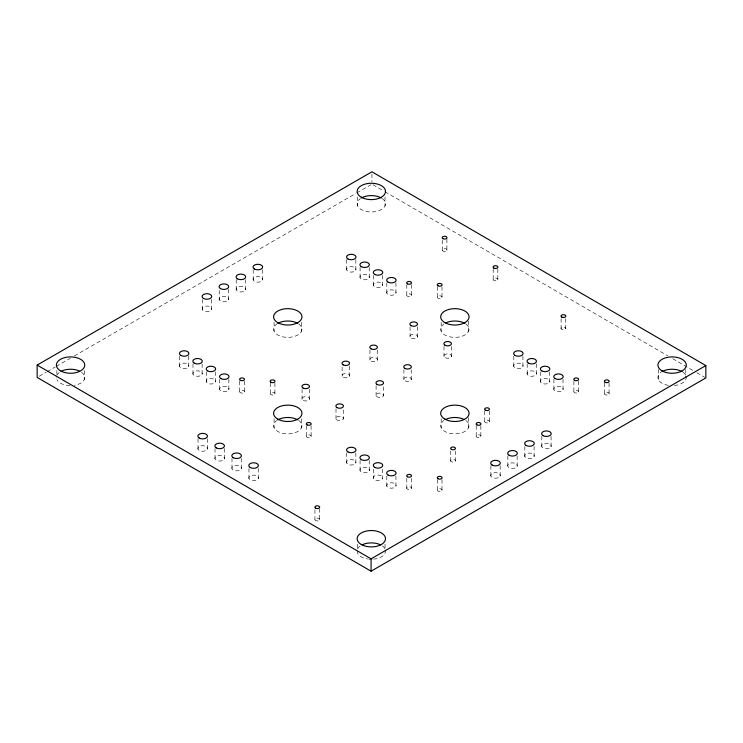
<?xml version="1.0" encoding="UTF-8"?>
<svg xmlns="http://www.w3.org/2000/svg" width="743" height="743" viewBox="0 0 743 743"><rect width="100%" height="100%" fill="white"/><g stroke="black" fill="none" stroke-linecap="round" stroke-linejoin="round"><path stroke-width="0.56" stroke-dasharray="3.71 2.79" d="M39.156 376.264L46.196 372.206M47.199 371.621L55.242 366.977M56.254 366.401L70.325 358.275M74.346 355.953L355.841 193.44M356.844 192.855L370.915 184.728M372.93 184.728L383.955 191.127M384.958 191.713L667.743 355.804M672.759 358.72L692.81 370.358M696.823 372.68L704.847 377.342M685.789 369.447L685.789 377.305M658.4 369.447L658.4 379.552M609.074 383.174L609.074 393.994A2.396 1.384 0 0 1 605.062 394.617A2.396 1.384 0 0 1 606.139 392.295A2.396 1.384 0 0 1 609.074 393.994M604.44 383.174L604.44 393.994M578.518 381.205L578.518 392.035A2.396 1.384 0 0 1 574.506 392.648A2.396 1.384 0 0 1 575.584 390.335A2.396 1.384 0 0 1 578.518 392.035M573.884 381.205L573.884 392.035M565.739 318.682L565.739 328.777A2.396 1.384 0 0 1 561.717 329.4A2.396 1.384 0 0 1 562.795 327.087A2.396 1.384 0 0 1 565.739 328.777M563.036 379.32L563.036 389.713A4.727 2.731 0 0 1 555.132 390.939A4.727 2.731 0 0 1 557.25 386.369A4.727 2.731 0 0 1 563.036 389.713M561.095 318.682L561.095 328.777M553.906 379.32L553.906 389.713M551.074 436.336L551.074 446.757A4.802 2.768 0 0 1 543.04 448.001A4.802 2.768 0 0 1 545.195 443.357A4.802 2.768 0 0 1 551.074 446.757M549.671 371.89L549.671 381.995A4.727 2.731 0 0 1 541.758 383.221A4.727 2.731 0 0 1 543.876 378.651A4.727 2.731 0 0 1 549.671 381.995M541.805 436.336L541.805 446.757M540.542 371.89L540.542 381.995M536.297 363.884L536.297 374.277A4.727 2.731 0 0 1 528.394 375.503A4.727 2.731 0 0 1 530.511 370.933A4.727 2.731 0 0 1 536.297 374.277M534.106 446.45L534.106 456.555A4.802 2.768 0 0 1 526.072 457.799A4.802 2.768 0 0 1 528.217 453.165A4.802 2.768 0 0 1 534.106 456.555M527.168 363.884L527.168 374.277M524.827 446.45L524.827 456.555M522.933 356.166L522.933 366.559A4.727 2.731 0 0 1 515.029 367.785A4.727 2.731 0 0 1 517.147 363.216A4.727 2.731 0 0 1 522.933 366.559M517.128 455.942L517.128 466.353A4.802 2.768 0 0 1 509.094 467.598A4.802 2.768 0 0 1 511.24 462.963A4.802 2.768 0 0 1 517.128 466.353M513.803 356.166L513.803 366.559M507.85 455.942L507.85 466.353M500.15 465.74L500.15 476.161A4.802 2.768 0 0 1 492.117 477.405A4.802 2.768 0 0 1 494.271 472.762A4.802 2.768 0 0 1 500.15 476.161M497.829 268.957L497.829 279.777A2.396 1.384 0 0 1 493.816 280.399A2.396 1.384 0 0 1 494.894 278.077A2.396 1.384 0 0 1 497.829 279.777M493.194 268.957L493.194 279.777M490.872 465.74L490.872 476.161M489.34 411.074L489.34 421.894A2.396 1.384 0 0 1 485.328 422.516A2.396 1.384 0 0 1 486.405 420.194A2.396 1.384 0 0 1 489.34 421.894M484.705 411.074L484.705 421.894M480.851 425.776L480.851 436.596A2.396 1.384 0 0 1 476.839 437.218A2.396 1.384 0 0 1 477.916 434.896A2.396 1.384 0 0 1 480.851 436.596M476.217 425.776L476.217 436.596M468.573 321.208L468.573 331.313M468.573 417.677L468.573 427.782M455.385 450.992L455.385 461.097A2.396 1.384 0 0 1 451.373 461.719A2.396 1.384 0 0 1 452.45 459.397A2.396 1.384 0 0 1 455.385 461.097M451.307 346.507L451.307 356.612A3.78 2.183 0 0 1 444.983 357.597A3.78 2.183 0 0 1 446.673 353.947A3.78 2.183 0 0 1 451.307 356.612M450.75 450.992L450.75 461.097M446.905 239.144L446.905 250.372A2.396 1.384 0 0 1 442.884 250.995A2.396 1.384 0 0 1 443.961 248.673A2.396 1.384 0 0 1 446.905 250.372M444.008 346.507L444.008 356.612M442.261 240.268L442.261 250.372M441.992 286.705L441.992 297.525A2.396 1.384 0 0 1 437.971 298.147A2.396 1.384 0 0 1 439.048 295.825A2.396 1.384 0 0 1 441.992 297.525M441.992 479.634L441.992 490.464A2.396 1.384 0 0 1 437.971 491.077A2.396 1.384 0 0 1 439.048 488.764A2.396 1.384 0 0 1 441.992 490.464M441.184 322.332L441.184 331.313M441.184 418.801L441.184 427.782M437.348 286.705L437.348 297.525M437.348 479.634L437.348 490.464M417.352 326.901L417.352 337.016A3.78 2.183 0 0 1 411.028 337.991A3.78 2.183 0 0 1 412.727 334.341A3.78 2.183 0 0 1 417.352 337.016M411.427 284.745L411.427 295.565A2.396 1.384 0 0 1 407.415 296.188A2.396 1.384 0 0 1 408.492 293.866A2.396 1.384 0 0 1 411.427 295.565M411.427 478.399L411.427 488.495A2.396 1.384 0 0 1 407.415 489.117A2.396 1.384 0 0 1 408.492 486.804A2.396 1.384 0 0 1 411.427 488.495M411.204 369.661L411.204 379.766A3.78 2.183 0 0 1 404.879 380.75A3.78 2.183 0 0 1 406.579 377.091A3.78 2.183 0 0 1 411.204 379.766M410.052 326.901L410.052 337.016M406.792 284.745L406.792 295.565M406.792 478.399L406.792 488.495M403.904 369.661L403.904 379.766M395.945 282.851L395.945 293.244A4.727 2.731 0 0 1 388.041 294.469A4.727 2.731 0 0 1 390.159 289.9A4.727 2.731 0 0 1 395.945 293.244M395.945 476.077L395.945 486.182A4.727 2.731 0 0 1 388.041 487.399A4.727 2.731 0 0 1 390.159 482.839A4.727 2.731 0 0 1 395.945 486.182M386.815 282.851L386.815 293.244M386.815 476.077L386.815 486.182M385.023 196.923L385.023 205.904M385.023 544.21L385.023 550.944M383.407 386.834L383.407 395.824A3.78 2.183 0 0 1 377.082 396.799A3.78 2.183 0 0 1 378.772 393.149A3.78 2.183 0 0 1 383.407 395.824M382.58 275.421L382.58 285.526A4.727 2.731 0 0 1 374.667 286.752A4.727 2.731 0 0 1 376.794 282.182A4.727 2.731 0 0 1 382.58 285.526M382.58 469.195L382.58 478.464A4.727 2.731 0 0 1 374.667 479.69A4.727 2.731 0 0 1 376.794 475.121A4.727 2.731 0 0 1 382.58 478.464M377.258 350.055L377.258 360.169A3.78 2.183 0 0 1 370.924 361.144A3.78 2.183 0 0 1 372.624 357.494A3.78 2.183 0 0 1 377.258 360.169M376.097 385.71L376.097 395.824M373.45 275.421L373.45 285.526M373.45 469.195L373.45 478.464M371.927 174.048L371.927 181.905M369.949 350.055L369.949 360.169M369.215 267.415L369.215 277.808A4.727 2.731 0 0 1 361.302 279.034A4.727 2.731 0 0 1 363.42 274.464A4.727 2.731 0 0 1 369.215 277.808M369.215 460.354L369.215 470.746A4.727 2.731 0 0 1 361.302 471.972A4.727 2.731 0 0 1 363.42 467.403A4.727 2.731 0 0 1 369.215 470.746M360.076 267.415L360.076 277.808M360.076 460.354L360.076 470.746M357.634 196.923L357.634 205.904M357.634 544.21L357.634 553.191A14.182 8.182 0 0 0 367.664 558.977M355.841 259.697L355.841 270.09A4.727 2.731 0 0 1 347.938 271.316A4.727 2.731 0 0 1 350.055 266.746A4.727 2.731 0 0 1 355.841 270.09M355.841 452.924L355.841 463.028A4.727 2.731 0 0 1 347.938 464.254A4.727 2.731 0 0 1 350.055 459.685A4.727 2.731 0 0 1 355.841 463.028M349.451 366.104L349.451 376.218A3.78 2.183 0 0 1 343.127 377.193A3.78 2.183 0 0 1 344.817 373.543A3.78 2.183 0 0 1 349.451 376.218M346.712 259.697L346.712 270.09M346.712 452.924L346.712 463.028M343.303 409.987L343.303 418.978A3.78 2.183 0 0 1 336.978 419.953A3.78 2.183 0 0 1 338.669 416.303A3.78 2.183 0 0 1 343.303 418.978M342.142 367.228L342.142 376.218M335.994 408.864L335.994 418.978M319.583 508.676L319.583 519.905A2.396 1.384 0 0 1 315.561 520.527A2.396 1.384 0 0 1 316.639 518.205A2.396 1.384 0 0 1 319.583 519.905M314.939 509.8L314.939 519.905M311.094 425.776L311.094 436.596A2.396 1.384 0 0 1 307.073 437.218A2.396 1.384 0 0 1 308.15 434.896A2.396 1.384 0 0 1 311.094 436.596M309.348 389.258L309.348 399.372A3.78 2.183 0 0 1 303.023 400.347A3.78 2.183 0 0 1 304.714 396.697A3.78 2.183 0 0 1 309.348 399.372M306.45 425.776L306.45 436.596M302.048 389.258L302.048 399.372M301.482 322.332L301.482 331.313M301.482 418.801L301.482 427.782M274.901 383.174L274.901 393.994A2.396 1.384 0 0 1 270.879 394.617A2.396 1.384 0 0 1 271.957 392.295A2.396 1.384 0 0 1 274.901 393.994M274.093 322.332L274.093 331.313M274.093 418.801L274.093 427.782M270.257 383.174L270.257 393.994M262.483 269.718L262.483 280.139A4.802 2.768 0 0 1 254.45 281.374A4.802 2.768 0 0 1 256.595 276.74A4.802 2.768 0 0 1 262.483 280.139M258.239 468.508L258.239 478.613A4.802 2.768 0 0 1 250.205 479.848A4.802 2.768 0 0 1 252.36 475.214A4.802 2.768 0 0 1 258.239 478.613M253.205 269.718L253.205 280.139M248.961 468.508L248.961 478.613M245.506 279.517L245.506 289.937A4.802 2.768 0 0 1 237.472 291.182A4.802 2.768 0 0 1 239.627 286.538A4.802 2.768 0 0 1 245.506 289.937M244.345 381.205L244.345 392.035A2.396 1.384 0 0 1 240.323 392.648A2.396 1.384 0 0 1 241.401 390.335A2.396 1.384 0 0 1 244.345 392.035M241.261 458.394L241.261 468.805A4.802 2.768 0 0 1 233.228 470.05A4.802 2.768 0 0 1 235.382 465.415A4.802 2.768 0 0 1 241.261 468.805M239.701 381.205L239.701 392.035M236.228 279.517L236.228 289.937M231.983 458.394L231.983 468.805M228.853 379.32L228.853 389.713A4.727 2.731 0 0 1 220.95 390.939A4.727 2.731 0 0 1 223.067 386.369A4.727 2.731 0 0 1 228.853 389.713M228.528 289.324L228.528 299.735A4.802 2.768 0 0 1 220.495 300.98A4.802 2.768 0 0 1 222.649 296.346A4.802 2.768 0 0 1 228.528 299.735M224.284 448.596L224.284 459.007A4.802 2.768 0 0 1 216.25 460.251A4.802 2.768 0 0 1 218.405 455.608A4.802 2.768 0 0 1 224.284 459.007M219.724 379.32L219.724 389.713M219.25 290.448L219.25 299.735M215.489 371.89L215.489 381.995A4.727 2.731 0 0 1 207.585 383.221A4.727 2.731 0 0 1 209.702 378.651A4.727 2.731 0 0 1 215.489 381.995M215.006 448.596L215.006 459.007M211.551 299.438L211.551 309.534A4.802 2.768 0 0 1 203.517 310.778A4.802 2.768 0 0 1 205.672 306.144A4.802 2.768 0 0 1 211.551 309.534M207.306 438.788L207.306 449.209A4.802 2.768 0 0 1 199.273 450.444A4.802 2.768 0 0 1 201.427 445.809A4.802 2.768 0 0 1 207.306 449.209M206.359 371.89L206.359 381.995M202.272 299.438L202.272 309.534M202.124 363.884L202.124 374.277A4.727 2.731 0 0 1 194.211 375.503A4.727 2.731 0 0 1 196.328 370.933A4.727 2.731 0 0 1 202.124 374.277M198.028 438.788L198.028 449.209M192.994 363.884L192.994 374.277M188.75 356.166L188.75 366.559A4.727 2.731 0 0 1 180.846 367.785A4.727 2.731 0 0 1 182.964 363.216A4.727 2.731 0 0 1 188.75 366.559M179.62 356.166L179.62 366.559M84.265 370.571L84.265 379.552M56.877 370.571L56.877 377.305M465.87 420.501A14.182 8.182 0 0 1 464.551 431.646A14.182 8.182 0 0 1 445.196 431.646A14.182 8.182 0 0 1 443.877 420.501M465.87 324.032A14.182 8.182 0 0 1 464.551 335.177A14.182 8.182 0 0 1 445.196 335.177A14.182 8.182 0 0 1 443.877 324.032M298.779 324.032A14.182 8.182 0 0 1 297.46 335.177A14.182 8.182 0 0 1 278.105 335.177A14.182 8.182 0 0 1 276.786 324.032M298.779 420.501A14.182 8.182 0 0 1 297.46 431.646A14.182 8.182 0 0 1 278.105 431.646A14.182 8.182 0 0 1 276.786 420.501M385.385 549.987A14.182 8.182 0 0 1 372.949 559.2M371.871 559.256A14.182 8.182 0 0 1 368.667 559.107M357.634 548.956A14.182 8.182 0 0 1 360.336 545.91M382.329 545.91A14.182 8.182 0 0 1 385.023 548.956M686.142 376.339A14.182 8.182 0 0 1 673.706 385.561M668.421 385.338A14.182 8.182 0 0 1 661.094 372.262M683.086 372.262A14.182 8.182 0 0 1 685.789 375.308M382.329 198.622A14.182 8.182 0 0 1 381.01 209.767A14.182 8.182 0 0 1 361.655 209.767A14.182 8.182 0 0 1 360.336 198.622M81.563 372.262A14.182 8.182 0 0 1 74.235 385.338M70.028 385.608A14.182 8.182 0 0 1 56.877 379.552M56.877 375.308A14.182 8.182 0 0 1 59.57 372.262"/><path stroke-width="1.11" d="M37.15 365.082L371.927 171.8L705.85 365.575L705.85 377.918L371.073 571.2L37.15 377.425L37.15 365.082L371.073 558.847L371.073 571.2M371.073 558.847L705.85 365.575M445.735 419.405A14.182 8.182 0 0 1 464.013 419.405M445.735 322.936A14.182 8.182 0 0 1 464.904 323.409M277.761 323.409A14.182 8.182 0 0 1 297.813 323.409M277.761 419.879A14.182 8.182 0 0 1 297.813 419.879M362.194 544.814A14.182 8.182 0 0 1 380.472 544.814M662.069 371.639A14.182 8.182 0 0 1 682.12 371.639M361.302 198A14.182 8.182 0 0 1 381.354 198M61.428 371.166A14.182 8.182 0 0 1 79.705 371.166M347.938 258.963A4.727 2.731 0 0 0 355.841 257.747A4.727 2.731 0 0 0 350.055 254.403A4.727 2.731 0 0 0 347.938 258.963M444.853 419.108A14.182 8.182 0 0 0 468.573 415.43A14.182 8.182 0 0 0 451.205 405.409A14.182 8.182 0 0 0 444.853 419.108M444.853 322.638A14.182 8.182 0 0 0 468.573 318.97A14.182 8.182 0 0 0 451.205 308.939A14.182 8.182 0 0 0 444.853 322.638M277.761 322.638A14.182 8.182 0 0 0 301.482 318.97A14.182 8.182 0 0 0 284.114 308.939A14.182 8.182 0 0 0 277.761 322.638M277.761 419.108A14.182 8.182 0 0 0 301.482 415.43A14.182 8.182 0 0 0 284.114 405.409A14.182 8.182 0 0 0 277.761 419.108M361.302 544.508A14.182 8.182 0 0 0 385.023 540.839A14.182 8.182 0 0 0 367.664 530.818A14.182 8.182 0 0 0 361.302 544.508M662.069 370.868A14.182 8.182 0 0 0 685.789 367.2A14.182 8.182 0 0 0 668.421 357.179A14.182 8.182 0 0 0 662.069 370.868M361.302 197.229A14.182 8.182 0 0 0 385.023 193.561A14.182 8.182 0 0 0 367.664 183.53A14.182 8.182 0 0 0 361.302 197.229M60.545 370.868A14.182 8.182 0 0 0 84.265 367.2A14.182 8.182 0 0 0 66.898 357.179A14.182 8.182 0 0 0 60.545 370.868M442.884 238.642A2.396 1.384 0 0 0 446.905 238.02A2.396 1.384 0 0 0 443.961 236.33A2.396 1.384 0 0 0 442.884 238.642M493.816 268.047A2.396 1.384 0 0 0 497.829 267.424A2.396 1.384 0 0 0 494.894 265.734A2.396 1.384 0 0 0 493.816 268.047M307.073 424.866A2.396 1.384 0 0 0 311.094 424.244A2.396 1.384 0 0 0 308.15 422.553A2.396 1.384 0 0 0 307.073 424.866M485.328 410.164A2.396 1.384 0 0 0 489.34 409.542A2.396 1.384 0 0 0 486.405 407.851A2.396 1.384 0 0 0 485.328 410.164M476.839 424.866A2.396 1.384 0 0 0 480.851 424.244A2.396 1.384 0 0 0 477.916 422.553A2.396 1.384 0 0 0 476.839 424.866M561.717 317.057A2.396 1.384 0 0 0 565.739 316.434A2.396 1.384 0 0 0 562.795 314.735A2.396 1.384 0 0 0 561.717 317.057M451.373 449.376A2.396 1.384 0 0 0 455.385 448.753A2.396 1.384 0 0 0 452.45 447.054A2.396 1.384 0 0 0 451.373 449.376M315.561 508.175A2.396 1.384 0 0 0 319.583 507.553A2.396 1.384 0 0 0 316.639 505.862A2.396 1.384 0 0 0 315.561 508.175M444.983 345.244A3.78 2.183 0 0 0 451.307 344.269A3.78 2.183 0 0 0 446.673 341.594A3.78 2.183 0 0 0 444.983 345.244M404.879 368.398A3.78 2.183 0 0 0 411.204 367.423A3.78 2.183 0 0 0 406.579 364.748A3.78 2.183 0 0 0 404.879 368.398M336.978 407.601A3.78 2.183 0 0 0 343.303 406.625A3.78 2.183 0 0 0 338.669 403.951A3.78 2.183 0 0 0 336.978 407.601M377.082 384.456A3.78 2.183 0 0 0 383.407 383.472A3.78 2.183 0 0 0 378.772 380.797A3.78 2.183 0 0 0 377.082 384.456M411.028 325.648A3.78 2.183 0 0 0 417.352 324.663A3.78 2.183 0 0 0 412.727 321.988A3.78 2.183 0 0 0 411.028 325.648M370.924 348.801A3.78 2.183 0 0 0 377.258 347.817A3.78 2.183 0 0 0 372.624 345.142A3.78 2.183 0 0 0 370.924 348.801M303.023 388.004A3.78 2.183 0 0 0 309.348 387.019A3.78 2.183 0 0 0 304.714 384.354A3.78 2.183 0 0 0 303.023 388.004M343.127 364.85A3.78 2.183 0 0 0 349.451 363.875A3.78 2.183 0 0 0 344.817 361.2A3.78 2.183 0 0 0 343.127 364.85M250.205 467.505A4.802 2.768 0 0 0 258.239 466.26A4.802 2.768 0 0 0 252.36 462.861A4.802 2.768 0 0 0 250.205 467.505M233.228 457.707A4.802 2.768 0 0 0 241.261 456.462A4.802 2.768 0 0 0 235.382 453.063A4.802 2.768 0 0 0 233.228 457.707M216.25 447.899A4.802 2.768 0 0 0 224.284 446.654A4.802 2.768 0 0 0 218.405 443.265A4.802 2.768 0 0 0 216.25 447.899M199.273 438.101A4.802 2.768 0 0 0 207.306 436.856A4.802 2.768 0 0 0 201.427 433.466A4.802 2.768 0 0 0 199.273 438.101M543.04 435.649A4.802 2.768 0 0 0 551.074 434.404A4.802 2.768 0 0 0 545.195 431.014A4.802 2.768 0 0 0 543.04 435.649M526.072 445.447A4.802 2.768 0 0 0 534.106 444.212A4.802 2.768 0 0 0 528.217 440.813A4.802 2.768 0 0 0 526.072 445.447M237.472 278.829A4.802 2.768 0 0 0 245.506 277.585A4.802 2.768 0 0 0 239.627 274.195A4.802 2.768 0 0 0 237.472 278.829M254.45 269.031A4.802 2.768 0 0 0 262.483 267.786A4.802 2.768 0 0 0 256.595 264.387A4.802 2.768 0 0 0 254.45 269.031M509.094 455.255A4.802 2.768 0 0 0 517.128 454.01A4.802 2.768 0 0 0 511.24 450.611A4.802 2.768 0 0 0 509.094 455.255M492.117 465.053A4.802 2.768 0 0 0 500.15 463.808A4.802 2.768 0 0 0 494.271 460.419A4.802 2.768 0 0 0 492.117 465.053M203.517 298.435A4.802 2.768 0 0 0 211.551 297.191A4.802 2.768 0 0 0 205.672 293.791A4.802 2.768 0 0 0 203.517 298.435M220.495 288.628A4.802 2.768 0 0 0 228.528 287.392A4.802 2.768 0 0 0 222.649 283.993A4.802 2.768 0 0 0 220.495 288.628M361.302 459.62A4.727 2.731 0 0 0 369.215 458.394A4.727 2.731 0 0 0 363.42 455.06A4.727 2.731 0 0 0 361.302 459.62M194.211 363.151A4.727 2.731 0 0 0 202.124 361.925A4.727 2.731 0 0 0 196.328 358.59A4.727 2.731 0 0 0 194.211 363.151M528.394 363.151A4.727 2.731 0 0 0 536.297 361.925A4.727 2.731 0 0 0 530.511 358.59A4.727 2.731 0 0 0 528.394 363.151M361.302 266.681A4.727 2.731 0 0 0 369.215 265.455A4.727 2.731 0 0 0 363.42 262.121A4.727 2.731 0 0 0 361.302 266.681M374.667 467.338A4.727 2.731 0 0 0 382.58 466.112A4.727 2.731 0 0 0 376.794 462.768A4.727 2.731 0 0 0 374.667 467.338M207.585 370.868A4.727 2.731 0 0 0 215.489 369.642A4.727 2.731 0 0 0 209.702 366.308A4.727 2.731 0 0 0 207.585 370.868M541.758 370.868A4.727 2.731 0 0 0 549.671 369.642A4.727 2.731 0 0 0 543.876 366.308A4.727 2.731 0 0 0 541.758 370.868M374.667 274.399A4.727 2.731 0 0 0 382.58 273.173A4.727 2.731 0 0 0 376.794 269.839A4.727 2.731 0 0 0 374.667 274.399M347.938 451.902A4.727 2.731 0 0 0 355.841 450.676A4.727 2.731 0 0 0 350.055 447.342A4.727 2.731 0 0 0 347.938 451.902M180.846 355.433A4.727 2.731 0 0 0 188.75 354.207A4.727 2.731 0 0 0 182.964 350.872A4.727 2.731 0 0 0 180.846 355.433M515.029 355.433A4.727 2.731 0 0 0 522.933 354.207A4.727 2.731 0 0 0 517.147 350.872A4.727 2.731 0 0 0 515.029 355.433M388.041 475.056A4.727 2.731 0 0 0 395.945 473.83A4.727 2.731 0 0 0 390.159 470.486A4.727 2.731 0 0 0 388.041 475.056M220.95 378.586A4.727 2.731 0 0 0 228.853 377.36A4.727 2.731 0 0 0 223.067 374.017A4.727 2.731 0 0 0 220.95 378.586M555.132 378.586A4.727 2.731 0 0 0 563.036 377.36A4.727 2.731 0 0 0 557.25 374.017A4.727 2.731 0 0 0 555.132 378.586M388.041 282.117A4.727 2.731 0 0 0 395.945 280.891A4.727 2.731 0 0 0 390.159 277.557A4.727 2.731 0 0 0 388.041 282.117M437.971 478.733A2.396 1.384 0 0 0 441.992 478.111A2.396 1.384 0 0 0 439.048 476.412A2.396 1.384 0 0 0 437.971 478.733M407.415 476.774A2.396 1.384 0 0 0 411.427 476.152A2.396 1.384 0 0 0 408.492 474.452A2.396 1.384 0 0 0 407.415 476.774M270.879 382.264A2.396 1.384 0 0 0 274.901 381.642A2.396 1.384 0 0 0 271.957 379.942A2.396 1.384 0 0 0 270.879 382.264M240.323 380.305A2.396 1.384 0 0 0 244.345 379.682A2.396 1.384 0 0 0 241.401 377.983A2.396 1.384 0 0 0 240.323 380.305M605.062 382.264A2.396 1.384 0 0 0 609.074 381.642A2.396 1.384 0 0 0 606.139 379.942A2.396 1.384 0 0 0 605.062 382.264M574.506 380.305A2.396 1.384 0 0 0 578.518 379.682A2.396 1.384 0 0 0 575.584 377.983A2.396 1.384 0 0 0 574.506 380.305M437.971 285.795A2.396 1.384 0 0 0 441.992 285.173A2.396 1.384 0 0 0 439.048 283.473A2.396 1.384 0 0 0 437.971 285.795M407.415 283.835A2.396 1.384 0 0 0 411.427 283.213A2.396 1.384 0 0 0 408.492 281.513A2.396 1.384 0 0 0 407.415 283.835"/></g></svg>
